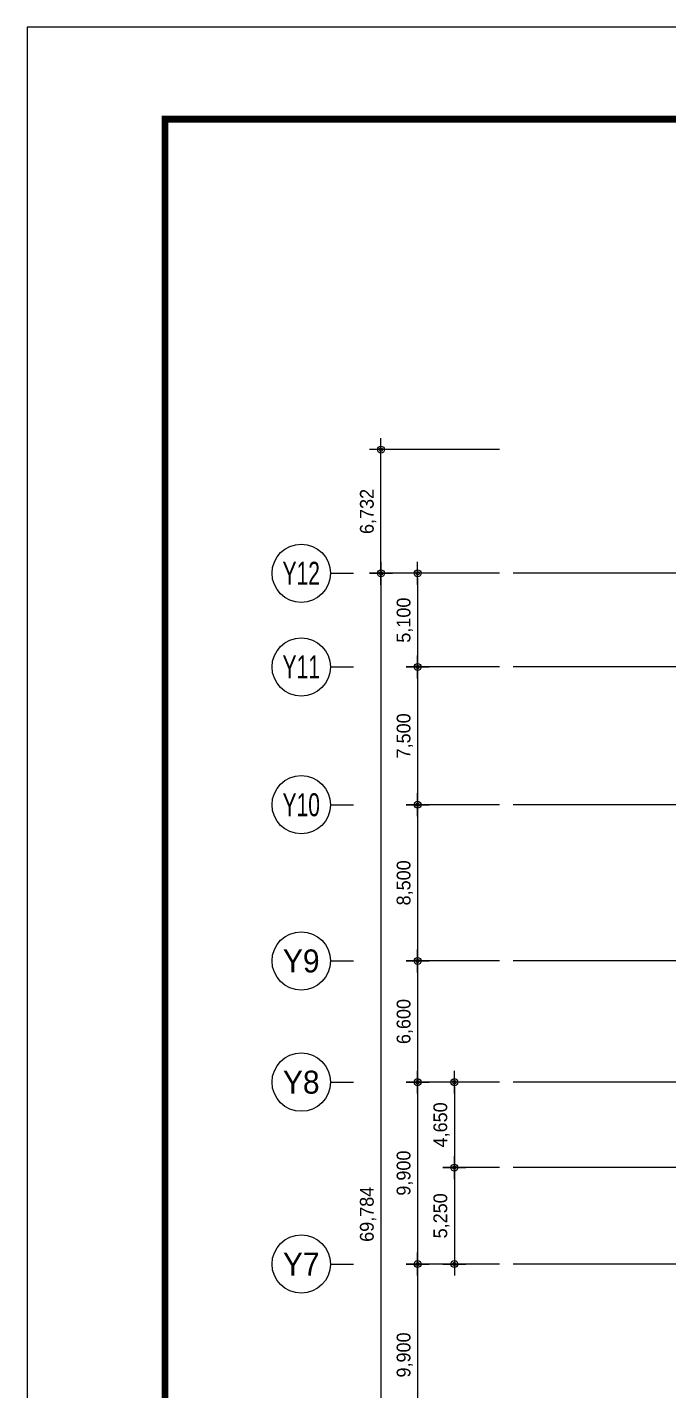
# Model space of a CAD drawing. Header units: metres. Extents: x 630750 to 860239, y 578133 to 726633.
# Drawn here: x 630750 to 665672, y 652414 to 726633 of the extents above; entities that cross this region are included whole.
import ezdxf
from ezdxf.enums import TextEntityAlignment as Align

# ---------------------------------------------------------------- set-up
doc = ezdxf.new("R2010")
doc.units = ezdxf.units.M
doc.header["$LTSCALE"] = 300
doc.layers.get('Defpoints').update_dxf_attribs({"color": 8})
for name, color, linetype in [('001dmp-FORM', 7, 'Continuous'), ('A-CEN-1', 1, 'Continuous'), ('A-DIM', 7, 'Continuous'), ('A-GRID-DIMS', 14, 'Continuous'), ('DIM', 7, 'Continuous')]:
    doc.layers.add(name, color=color, linetype=linetype)
doc.styles.add('TEXT(돋음)', font='')
doc.styles.add('돋움', font='')
doc.styles.get('TEXT(돋음)').set_extended_font_data('Dotum')
doc.styles.get('돋움').set_extended_font_data('Dotum')
doc.dimstyles.new('DIM250', dxfattribs={"dimscale": 250, "dimtxt": 3, "dimasz": 1, "dimexe": 2, "dimexo": 3, "dimgap": 1, "dimtad": 1, "dimdec": 0, "dimzin": 0, "dimdsep": 46, "dimlunit": 6, "dimtxsty": 'TEXT(돋음)', "dimblk": 'Z_DOT', "dimcen": 2.5, "dimdle": 2, "dimclrd": 256, "dimclre": 256, "dimclrt": 3, "dimadec": 0, "dimazin": 0, "dimtfac": 1, "dimtdec": 0, "dimtix": 1, "dimtmove": 2, "dimatfit": 3, "dimldrblk": 'Z_DOT', "dimfxl": 1, "dimtolj": 1, "dimtzin": 0, "dimarcsym": 0})

# ---------------------------------------------------------------- blocks, each defined once
blk = doc.blocks.new('Z_DOT')
at = {"layer": 'DIM', "color": 7}
for p, q in [((-2.5, 0), (2.5, 0)), ((0, -2.5), (0, 2.5))]:
    blk.add_line(p, q, dxfattribs=at)
for radius in [0.75, 0.375]:
    blk.add_circle((0, 0), radius, dxfattribs=at)
blk = doc.blocks.new('*D52')
at = {"layer": 'A-DIM', "lineweight": -2, "transparency": 16777216}
for p, q in [((656453, 669210), (651503, 669210)), ((652003, 668960), (652003, 659560)), ((656453, 659310), (651503, 659310))]:
    blk.add_line(p, q, dxfattribs=at)
at = {"layer": 'Defpoints', "color": 0, "transparency": 16777216}
for p in [(657203, 669210), (652003, 659310), (657203, 659310)]:
    blk.add_point(p, dxfattribs=at)
at = {"layer": 'A-DIM', "lineweight": -2, "transparency": 16777216, "xscale": 250, "yscale": 250, "zscale": 250}
for p, rotation in [((652003, 669210), 90), ((652003, 659310), 270)]:
    blk.add_blockref('Z_DOT', p, dxfattribs=dict(at, rotation=rotation))
at = {"layer": 'A-DIM', "color": 3, "transparency": 16777216, "insert": (651305, 664260), "char_height": 750, "attachment_point": 5, "rotation": 90, "style": 'TEXT(돋음)'}
blk.add_mtext('\\A1;9,900', dxfattribs=at)
blk = doc.blocks.new('*D100')
at = {"layer": 'A-DIM', "lineweight": -2, "transparency": 16777216}
for p, q in [((656453, 696910), (649503, 696910)), ((650003, 696660), (650003, 627376)), ((656453, 627126), (649503, 627126))]:
    blk.add_line(p, q, dxfattribs=at)
at = {"layer": 'Defpoints', "color": 0, "transparency": 16777216}
for p in [(657203, 696910), (650003, 627126), (657203, 627126)]:
    blk.add_point(p, dxfattribs=at)
at = {"layer": 'A-DIM', "lineweight": -2, "transparency": 16777216, "xscale": 250, "yscale": 250, "zscale": 250}
for p, rotation in [((650003, 696910), 90), ((650003, 627126), 270)]:
    blk.add_blockref('Z_DOT', p, dxfattribs=dict(at, rotation=rotation))
at = {"layer": 'A-DIM', "color": 3, "transparency": 16777216, "insert": (649305, 662018), "char_height": 750, "attachment_point": 5, "rotation": 90, "style": 'TEXT(돋음)'}
blk.add_mtext('\\A1;69,784', dxfattribs=at)
blk = doc.blocks.new('*D103')
at = {"layer": 'A-DIM', "lineweight": -2, "transparency": 16777216}
for p, q in [((656453, 675810), (651503, 675810)), ((652003, 675560), (652003, 669460)), ((656453, 669210), (651503, 669210))]:
    blk.add_line(p, q, dxfattribs=at)
at = {"layer": 'Defpoints', "color": 0, "transparency": 16777216}
for p in [(657203, 675810), (652003, 669210), (657203, 669210)]:
    blk.add_point(p, dxfattribs=at)
at = {"layer": 'A-DIM', "lineweight": -2, "transparency": 16777216, "xscale": 250, "yscale": 250, "zscale": 250}
for p, rotation in [((652003, 675810), 90), ((652003, 669210), 270)]:
    blk.add_blockref('Z_DOT', p, dxfattribs=dict(at, rotation=rotation))
at = {"layer": 'A-DIM', "color": 3, "transparency": 16777216, "insert": (651305, 672510), "char_height": 750, "attachment_point": 5, "rotation": 90, "style": 'TEXT(돋음)'}
blk.add_mtext('\\A1;6,600', dxfattribs=at)
blk = doc.blocks.new('*D109')
at = {"layer": 'A-DIM', "lineweight": -2, "transparency": 16777216}
for p, q in [((656453, 664560), (653503, 664560)), ((654003, 664310), (654003, 659560)), ((656453, 659310), (653503, 659310))]:
    blk.add_line(p, q, dxfattribs=at)
at = {"layer": 'Defpoints', "color": 0, "transparency": 16777216}
for p in [(657203, 664560), (654003, 659310), (657203, 659310)]:
    blk.add_point(p, dxfattribs=at)
at = {"layer": 'A-DIM', "lineweight": -2, "transparency": 16777216, "xscale": 250, "yscale": 250, "zscale": 250}
for p, rotation in [((654003, 664560), 90), ((654003, 659310), 270)]:
    blk.add_blockref('Z_DOT', p, dxfattribs=dict(at, rotation=rotation))
at = {"layer": 'A-DIM', "color": 3, "transparency": 16777216, "insert": (653305, 661935), "char_height": 750, "attachment_point": 5, "rotation": 90, "style": 'TEXT(돋음)'}
blk.add_mtext('\\A1;5,250', dxfattribs=at)
blk = doc.blocks.new('*D72')
at = {"layer": 'A-DIM', "lineweight": -2, "transparency": 16777216}
for p, q in [((656453, 696910), (651503, 696910)), ((652003, 696660), (652003, 692060)), ((656453, 691810), (651503, 691810))]:
    blk.add_line(p, q, dxfattribs=at)
at = {"layer": 'Defpoints', "color": 0, "transparency": 16777216}
for p in [(657203, 696910), (652003, 691810), (657203, 691810)]:
    blk.add_point(p, dxfattribs=at)
at = {"layer": 'A-DIM', "lineweight": -2, "transparency": 16777216, "xscale": 250, "yscale": 250, "zscale": 250}
for p, rotation in [((652003, 696910), 90), ((652003, 691810), 270)]:
    blk.add_blockref('Z_DOT', p, dxfattribs=dict(at, rotation=rotation))
at = {"layer": 'A-DIM', "color": 3, "transparency": 16777216, "insert": (651305, 694360), "char_height": 750, "attachment_point": 5, "rotation": 90, "style": 'TEXT(돋음)'}
blk.add_mtext('\\A1;5,100', dxfattribs=at)
blk = doc.blocks.new('*D73')
at = {"layer": 'A-DIM', "lineweight": -2, "transparency": 16777216}
for p, q in [((656453, 691810), (651503, 691810)), ((652003, 691560), (652003, 684560)), ((656453, 684310), (651503, 684310))]:
    blk.add_line(p, q, dxfattribs=at)
at = {"layer": 'Defpoints', "color": 0, "transparency": 16777216}
for p in [(657203, 691810), (652003, 684310), (657203, 684310)]:
    blk.add_point(p, dxfattribs=at)
at = {"layer": 'A-DIM', "lineweight": -2, "transparency": 16777216, "xscale": 250, "yscale": 250, "zscale": 250}
for p, rotation in [((652003, 691810), 90), ((652003, 684310), 270)]:
    blk.add_blockref('Z_DOT', p, dxfattribs=dict(at, rotation=rotation))
at = {"layer": 'A-DIM', "color": 3, "transparency": 16777216, "insert": (651305, 688060), "char_height": 750, "attachment_point": 5, "rotation": 90, "style": 'TEXT(돋음)'}
blk.add_mtext('\\A1;7,500', dxfattribs=at)
blk = doc.blocks.new('*D74')
at = {"layer": 'A-DIM', "lineweight": -2, "transparency": 16777216}
for p, q in [((656453, 684310), (651503, 684310)), ((652003, 684060), (652003, 676060)), ((656453, 675810), (651503, 675810))]:
    blk.add_line(p, q, dxfattribs=at)
at = {"layer": 'Defpoints', "color": 0, "transparency": 16777216}
for p in [(657203, 684310), (652003, 675810), (657203, 675810)]:
    blk.add_point(p, dxfattribs=at)
at = {"layer": 'A-DIM', "lineweight": -2, "transparency": 16777216, "xscale": 250, "yscale": 250, "zscale": 250}
for p, rotation in [((652003, 684310), 90), ((652003, 675810), 270)]:
    blk.add_blockref('Z_DOT', p, dxfattribs=dict(at, rotation=rotation))
at = {"layer": 'A-DIM', "color": 3, "transparency": 16777216, "insert": (651305, 680060), "char_height": 750, "attachment_point": 5, "rotation": 90, "style": 'TEXT(돋음)'}
blk.add_mtext('\\A1;8,500', dxfattribs=at)
blk = doc.blocks.new('*D76')
at = {"layer": 'A-DIM', "lineweight": -2, "transparency": 16777216}
for p, q in [((656453, 659310), (651503, 659310)), ((652003, 659060), (652003, 649660)), ((656453, 649410), (651503, 649410))]:
    blk.add_line(p, q, dxfattribs=at)
at = {"layer": 'Defpoints', "color": 0, "transparency": 16777216}
for p in [(657203, 659310), (652003, 649410), (657203, 649410)]:
    blk.add_point(p, dxfattribs=at)
at = {"layer": 'A-DIM', "lineweight": -2, "transparency": 16777216, "xscale": 250, "yscale": 250, "zscale": 250}
for p, rotation in [((652003, 659310), 90), ((652003, 649410), 270)]:
    blk.add_blockref('Z_DOT', p, dxfattribs=dict(at, rotation=rotation))
at = {"layer": 'A-DIM', "color": 3, "transparency": 16777216, "insert": (651305, 654360), "char_height": 750, "attachment_point": 5, "rotation": 90, "style": 'TEXT(돋음)'}
blk.add_mtext('\\A1;9,900', dxfattribs=at)
blk = doc.blocks.new('*D85')
at = {"layer": 'A-DIM', "lineweight": -2, "transparency": 16777216}
for p, q in [((656453, 669210), (653503, 669210)), ((654003, 668960), (654003, 664810)), ((656453, 664560), (653503, 664560))]:
    blk.add_line(p, q, dxfattribs=at)
at = {"layer": 'Defpoints', "color": 0, "transparency": 16777216}
for p in [(657203, 669210), (654003, 664560), (657203, 664560)]:
    blk.add_point(p, dxfattribs=at)
at = {"layer": 'A-DIM', "lineweight": -2, "transparency": 16777216, "xscale": 250, "yscale": 250, "zscale": 250}
for p, rotation in [((654003, 669210), 90), ((654003, 664560), 270)]:
    blk.add_blockref('Z_DOT', p, dxfattribs=dict(at, rotation=rotation))
at = {"layer": 'A-DIM', "color": 3, "transparency": 16777216, "insert": (653305, 666885), "char_height": 750, "attachment_point": 5, "rotation": 90, "style": 'TEXT(돋음)'}
blk.add_mtext('\\A1;4,650', dxfattribs=at)
blk = doc.blocks.new('*D92')
at = {"layer": 'A-DIM', "lineweight": -2, "transparency": 16777216}
for p, q in [((656453, 703642), (649503, 703642)), ((650003, 697160), (650003, 703392)), ((656453, 696910), (649503, 696910))]:
    blk.add_line(p, q, dxfattribs=at)
at = {"layer": 'Defpoints', "color": 0, "transparency": 16777216}
for p in [(650003, 703642), (657203, 703642), (657203, 696910)]:
    blk.add_point(p, dxfattribs=at)
at = {"layer": 'A-DIM', "lineweight": -2, "transparency": 16777216, "xscale": 250, "yscale": 250, "zscale": 250}
for p, rotation in [((650003, 703642), 90), ((650003, 696910), 270)]:
    blk.add_blockref('Z_DOT', p, dxfattribs=dict(at, rotation=rotation))
at = {"layer": 'A-DIM', "color": 3, "transparency": 16777216, "insert": (649305, 700276), "char_height": 750, "attachment_point": 5, "rotation": 90, "style": 'TEXT(돋음)'}
blk.add_mtext('\\A1;6,732', dxfattribs=at)
blk = doc.blocks.new('주열마킹')
blk.add_line((0, 5), (0, 0))
blk.add_circle((0, 11.35), 6.35)
at = {"color": 3, "style": '돋움'}
blk.add_attdef('NO', text='', height=5, dxfattribs=at).set_placement((0, 11.35), align=Align.MIDDLE_CENTER)
blk = doc.blocks.new('xref-sheet(건축)')
at = {"layer": '001dmp-FORM', "color": 30}
blk.add_lwpolyline([(8410, 5940), (0, 5940), (0, 0), (8410, 0)], close=True, dxfattribs=at)
at = {"layer": '001dmp-FORM', "const_width": 15}
blk.add_lwpolyline([(300, 200), (300, 5740), (8210, 5740), (8210, 200)], close=True, dxfattribs=at)

msp = doc.modelspace()

# ---------------------------------------------------------------- linework, layer by layer
at = {"layer": 'A-CEN-1', "linetype": 'Continuous'}
for p, q in [((796986.4, 696910.2), (657202.6, 696910.2)), ((796986.4, 691810.2), (657202.6, 691810.2)), ((796986.4, 684310.2), (657202.6, 684310.2)), ((796986.4, 675810.2), (657202.6, 675810.2)), ((796986.4, 669210.2), (657202.6, 669210.2)), ((682204.4, 664560.2), (657202.6, 664560.2)), ((796986.4, 659310.2), (657202.6, 659310.2))]:
    msp.add_line(p, q, dxfattribs=at)

# ---------------------------------------------------------------- block references
at = {"xscale": 24.99999135418329, "yscale": 24.99999133078381, "zscale": 24.99999133122849}
msp.add_blockref('xref-sheet(건축)', (630750, 578132.8), dxfattribs=at)
at = {"layer": 'A-GRID-DIMS'}
ref = msp.add_blockref('주열마킹', (648502.6, 696910.6), dxfattribs=dict(at, xscale=250, yscale=250, zscale=250, rotation=90))
ref.add_attrib('NO', 'Y12', dxfattribs={"layer": '0', "color": 3, "height": 1250, "style": '돋움', "width": 0.7}).set_placement((645665.1, 696910.6), align=Align.MIDDLE_CENTER)
ref = msp.add_blockref('주열마킹', (648502.6, 691810.5), dxfattribs=dict(at, xscale=250, yscale=250, zscale=250, rotation=90))
ref.add_attrib('NO', 'Y11', dxfattribs={"layer": '0', "color": 3, "height": 1250, "style": '돋움', "width": 0.7}).set_placement((645665.1, 691810.5), align=Align.MIDDLE_CENTER)
ref = msp.add_blockref('주열마킹', (648502.6, 684310.5), dxfattribs=dict(at, xscale=250, yscale=250, zscale=250, rotation=90))
ref.add_attrib('NO', 'Y10', dxfattribs={"layer": '0', "color": 3, "height": 1250, "style": '돋움', "width": 0.7}).set_placement((645665.1, 684310.5), align=Align.MIDDLE_CENTER)
ref = msp.add_blockref('주열마킹', (648502.6, 675810.5), dxfattribs=dict(at, xscale=250, yscale=250, zscale=250, rotation=90))
ref.add_attrib('NO', 'Y9', dxfattribs={"layer": '0', "color": 3, "height": 1250, "style": '돋움'}).set_placement((645665.1, 675810.5), align=Align.MIDDLE_CENTER)
ref = msp.add_blockref('주열마킹', (648502.6, 669210.5), dxfattribs=dict(at, xscale=250, yscale=250, zscale=250, rotation=90))
ref.add_attrib('NO', 'Y8', dxfattribs={"layer": '0', "color": 3, "height": 1250, "style": '돋움'}).set_placement((645665.1, 669210.5), align=Align.MIDDLE_CENTER)
ref = msp.add_blockref('주열마킹', (648502.6, 659310.5), dxfattribs=dict(at, xscale=250, yscale=250, zscale=250, rotation=90))
ref.add_attrib('NO', 'Y7', dxfattribs={"layer": '0', "color": 3, "height": 1250, "style": '돋움'}).set_placement((645665.1, 659310.5), align=Align.MIDDLE_CENTER)

# ---------------------------------------------------------------- dimensions: what is measured, and where the dimension line sits
at = {"layer": 'A-DIM'}
for base, p1, p2, angle, picture, middle in [((650002.6, 703642.4), (657202.6, 696910.2), (657202.6, 703642.4), 270, '*D92', (649304.8, 700276.3)), ((650002.6, 627125.8), (657202.6, 696910.2), (657202.6, 627125.8), 90, '*D100', (649304.8, 662018)), ((652002.6, 691810.2), (657202.6, 696910.2), (657202.6, 691810.2), 90, '*D72', (651304.8, 694360.2)), ((652002.6, 684310.2), (657202.6, 691810.2), (657202.6, 684310.2), 90, '*D73', (651304.8, 688060.2)), ((652002.6, 675810.2), (657202.6, 684310.2), (657202.6, 675810.2), 90, '*D74', (651304.8, 680060.2)), ((652002.6, 669210.2), (657202.6, 675810.2), (657202.6, 669210.2), 90, '*D103', (651304.8, 672510.2)), ((652002.6, 659310.2), (657202.6, 669210.2), (657202.6, 659310.2), 90, '*D52', (651304.8, 664260.2)), ((654002.6, 664560.2), (657202.6, 669210.2), (657202.6, 664560.2), 90, '*D85', (653304.8, 666885.2)), ((654002.6, 659310.2), (657202.6, 664560.2), (657202.6, 659310.2), 90, '*D109', (653304.8, 661935.2)), ((652002.6, 649410.2), (657202.6, 659310.2), (657202.6, 649410.2), 90, '*D76', (651304.8, 654360.2))]:
    dim = msp.add_linear_dim(base=base, p1=p1, p2=p2, angle=angle, dimstyle='DIM250', dxfattribs=at)
    dim.commit()
    dim.dimension.update_dxf_attribs({"geometry": picture, "text_midpoint": middle})

doc.saveas('drawing.dxf')
